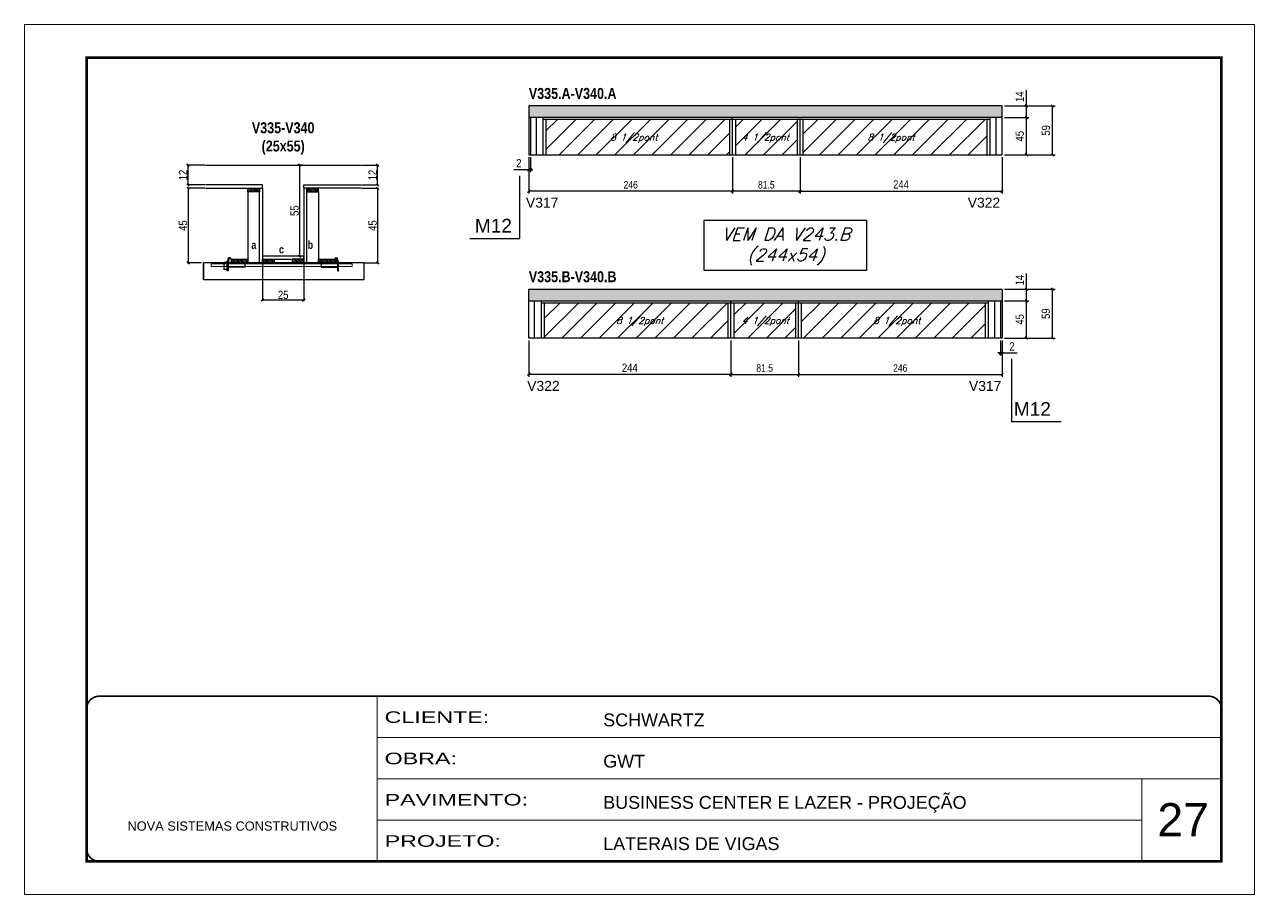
# Model space of a CAD drawing. Extents: x 2603 to 22413, y 1253 to 30260.
# Drawn here: x 16338 to 17823, y 21928 to 22978 of the extents above; entities that cross this region are included whole.
import ezdxf

# ---------------------------------------------------------------- set-up
doc = ezdxf.new("R2010")
doc.units = 0
doc.linetypes.add('CONTINUO', pattern=[0])
doc.linetypes.add('DASHED', pattern=[0.75, 0.5, -0.25])
for name, color, linetype in [('5', 5, 'Continuous'), ('barrote', 251, 'Continuous'), ('COTA', 241, 'Continuous'), ('detalhes', 4, 'Continuous'), ('NOMENCLATURA', 7, 'Continuous'), ('Painéis', 200, 'Continuous'), ('presilha', 1, 'Continuous'), ('SARR_2.2x10', 60, 'Continuous'), ('SARR_2.2x7', 40, 'Continuous'), ('SARR_3.5x7', 81, 'Continuous'), ('texto', 7, 'Continuous')]:
    doc.layers.add(name, color=color, linetype=linetype)
for name, color, linetype, lineweight in [('CARIMBO', 255, 'Continuous', 9), ('CONCRETO', 251, 'Continuous', 25), ('Folhas', 255, 'Continuous', 9), ('Hachura', 251, 'Continuous', 9), ('SARRAFO DE PRESSAO', 251, 'DASHED', 9), ('SCO-___-LAJ', 2, 'Continuous', 0)]:
    doc.layers.add(name, color=color, linetype=linetype, lineweight=lineweight)
doc.styles.add('ARIAL', font='arial.ttf')
doc.styles.add('COTA TECNICA', font='techl___.ttf', dxfattribs={"height": 10})
doc.styles.add('COTA TECNICA 2X', font='techl___.ttf', dxfattribs={"height": 10})
doc.styles.add('COTA TECNICA-50', font='techl___.ttf', dxfattribs={"height": 9})
doc.styles.add('Romans', font='romans.shx')
doc.styles.get("Standard").update_dxf_attribs({"font": 'arial.ttf'})
doc.styles.add('TECNICA', font='techb___.ttf', dxfattribs={"height": 10})
doc.styles.add('Tecnologia', font='')
doc.styles.get('Tecnologia').set_extended_font_data('Forgotten Futurist')
doc.dimstyles.new('COTA PAINEL-50', dxfattribs={"dimtxt": 9, "dimasz": 3, "dimexe": 3, "dimexo": 3, "dimgap": 3, "dimtad": 1, "dimdec": 1, "dimzin": 12, "dimdsep": 46, "dimtxsty": 'COTA TECNICA-50', "dimblk1": 'OBLIQUE', "dimblk2": 'OBLIQUE', "dimsah": 1, "dimcen": 0.9, "dimclrd": 4, "dimclre": 4, "dimclrt": 240, "dimadec": 1, "dimazin": 3, "dimtfac": 1, "dimtdec": 1, "dimtmove": 0, "dimatfit": 3, "dimfxl": 1, "dimtolj": 1, "dimtzin": 12, "dimarcsym": 0})
doc.dimstyles.new('PAINEL', dxfattribs={"dimtxt": 10, "dimasz": 3, "dimexe": 3, "dimexo": 3, "dimgap": 3, "dimtad": 1, "dimdec": 1, "dimzin": 12, "dimdsep": 46, "dimtxsty": 'COTA TECNICA', "dimblk1": 'OBLIQUE', "dimblk2": 'OBLIQUE', "dimsah": 1, "dimcen": 0.9, "dimclrd": 4, "dimclre": 4, "dimclrt": 240, "dimadec": 1, "dimazin": 3, "dimtfac": 1, "dimtdec": 1, "dimtmove": 0, "dimatfit": 3, "dimfxl": 1, "dimtolj": 1, "dimtzin": 12, "dimarcsym": 0})
doc.dimstyles.new('SECAO', dxfattribs={"dimscale": 0.333333, "dimtxt": 5, "dimasz": 9, "dimexe": 3, "dimexo": 3, "dimgap": 3, "dimtad": 1, "dimdec": 1, "dimlfac": 0.5, "dimzin": 12, "dimdsep": 46, "dimtxsty": 'COTA TECNICA 2X', "dimblk1": 'OBLIQUE', "dimblk2": 'OBLIQUE', "dimsah": 1, "dimcen": 0.9, "dimclrd": 4, "dimclre": 4, "dimclrt": 240, "dimadec": 1, "dimazin": 3, "dimtfac": 1, "dimtdec": 1, "dimtmove": 0, "dimatfit": 3, "dimfxl": 1, "dimtolj": 1, "dimtzin": 12, "dimarcsym": 0})

# ---------------------------------------------------------------- blocks, each defined once
blk = doc.blocks.new('9999999999')
at = {"color": 30, "linetype": 'CONTINUO'}
for p, q in [((98564.6, 34230.2), (98564.6, 34429.4)), ((98564.6, 34379.6), (99584, 34379.6)), ((98564.6, 34329.8), (99488, 34329.8)), ((99584, 34329.8), (99488, 34329.8)), ((99488, 34329.8), (99488, 34230.2)), ((98564.6, 34280), (99488, 34280))]:
    blk.add_line(p, q, dxfattribs=at)
at = {"color": 30, "linetype": 'CONTINUO', "const_width": 2}
blk.add_lwpolyline([(99584, 34230.2), (99584, 34414.4, 0.414214), (99569, 34429.4), (98229, 34429.4, 0.414214), (98214, 34414.4), (98214, 34245.2, 0.414214), (98229, 34230.2), (99584, 34230.2)], format="xyb", dxfattribs=at)
at = {"layer": 'Folhas'}
blk.add_lwpolyline([(98139, 34190.2), (99624, 34190.2), (99624, 35240.2), (98139, 35240.2)], close=True, dxfattribs=at)
at = {"layer": 'Folhas', "color": 30, "const_width": 3}
blk.add_lwpolyline([(98214, 34230.2), (99584, 34230.2), (99584, 35200.2), (98214, 35200.2)], close=True, dxfattribs=at)
at = {"color": 7, "linetype": 'Continuous', "ltscale": 5, "style": 'ARIAL'}
for s, height, p in [('SCHWARTZ', 15.48, (98837.7, 34393.1)), ('GWT', 15.48, (98837.7, 34343.3)), ('BUSINESS CENTER E LAZER - PROJEÇÃO', 15.483, (98837.7, 34293.5)), ('NOVA SISTEMAS CONSTRUTIVOS', 11.059, (98263.2, 34267.2)), ('LATERAIS DE VIGAS', 15.483, (98837.7, 34243.7))]:
    blk.add_text(s, height=height, dxfattribs=at).set_placement(p)
at = {"layer": 'Folhas', "color": 7, "style": 'Tecnologia', "width": 1.5}
for s, p in [('CLIENTE:', (98573.7, 34397.2)), ('OBRA:', (98573.7, 34347.3)), ('PAVIMENTO:', (98573.7, 34297.5)), ('PROJETO:', (98573.7, 34247.7))]:
    blk.add_text(s, height=14, dxfattribs=at).set_placement(p)
blk = doc.blocks.new('PRESILHA METÁLICA 1')
at = {"layer": 'presilha'}
for p, q in [((0, 13), (6, 13)), ((0, 13), (0, 0)), ((6, 0), (0, 0)), ((6, 15.5), (7.5, 15.5)), ((6, -2.5), (6, 15.5)), ((6, 13), (6, 0)), ((7.5, 10.6), (7.5, 19.9)), ((7.5, 15.5), (7.5, -2.5)), ((37.5, 4.1), (7.5, 4.1)), ((12, 21), (8.6, 21)), ((9, 11.6), (9, 18.9)), ((12, 19.5), (9.6, 19.5)), ((37.5, 11), (9.6, 11)), ((12, 21), (12, 19.5)), ((37.5, 11), (37.5, 4.1)), ((7.5, -2.5), (6, -2.5))]:
    blk.add_line(p, q, dxfattribs=at)
for centre, radius, start, end in [((8.6, 19.9), 1.14, 90, 180), ((9.6, 18.9), 0.57, 90, 180), ((9.6, 11.6), 0.57, 180, 270)]:
    blk.add_arc(centre, radius, start, end, dxfattribs=at)
blk = doc.blocks.new('PRESILHA METÁLICA 2')
at = {"layer": 'presilha'}
for p, q in [((-5.2, 23.5), (-5.2, 22)), ((-5.2, 23.5), (-1.9, 23.5)), ((-0.8, 14.6), (-0.8, 22.4)), ((-30.8, 13.5), (-30.8, 6.6)), ((-30.8, 13.5), (-2.8, 13.5)), ((-30.8, 6.6), (-0.8, 6.6)), ((-5.2, 22), (-2.8, 22)), ((-2.2, 14.1), (-2.2, 21.4)), ((0.8, 18), (-0.8, 18)), ((-0.8, 18), (-0.8, 0)), ((-0.8, 0), (0.8, 0)), ((0.8, 0), (0.8, 18))]:
    blk.add_line(p, q, dxfattribs=at)
for centre, radius, start, end in [((-1.9, 22.4), 1.14, 0, 90), ((-2.8, 21.4), 0.57, 0, 90), ((-2.8, 14.1), 0.57, 270, 0)]:
    blk.add_arc(centre, radius, start, end, dxfattribs=at)
blk = doc.blocks.new('_Oblique')
at = {"color": 0, "linetype": 'ByBlock', "lineweight": -2}
blk.add_line((-0.5, -0.5), (0.5, 0.5), dxfattribs=at)
blk = doc.blocks.new('*D106')
at = {"layer": 'COTA', "color": 4, "lineweight": -2, "transparency": 16777216}
for p, q in [((16744.8, 22780.1), (16765.2, 22780.1)), ((16764.2, 22780.1), (16764.2, 22690.1)), ((16748.9, 22690.1), (16765.2, 22690.1))]:
    blk.add_line(p, q, dxfattribs=at)
at = {"layer": 'Defpoints', "color": 0, "transparency": 16777216}
for p in [(16743.8, 22780.1), (16747.9, 22690.1), (16764.2, 22690.1)]:
    blk.add_point(p, dxfattribs=at)
at = {"layer": 'COTA', "color": 4, "lineweight": -2, "transparency": 16777216, "xscale": 3, "yscale": 3, "zscale": 3}
for p, rotation in [((16764.2, 22780.1), 90), ((16764.2, 22690.1), 270)]:
    blk.add_blockref('_Oblique', p, dxfattribs=dict(at, rotation=rotation))
at = {"layer": 'COTA', "color": 240, "transparency": 16777216, "insert": (16758.1, 22735.1), "char_height": 10, "attachment_point": 5, "rotation": 90, "style": 'COTA TECNICA 2X'}
blk.add_mtext('\\A1;45', dxfattribs=at)
blk = doc.blocks.new('*D107')
at = {"layer": 'COTA', "color": 4, "lineweight": -2, "transparency": 16777216}
for p, q in [((16744.8, 22808.1), (16765.2, 22808.1)), ((16764.2, 22784.1), (16764.2, 22808.1)), ((16744.8, 22784.1), (16765.2, 22784.1))]:
    blk.add_line(p, q, dxfattribs=at)
at = {"layer": 'Defpoints', "color": 0, "transparency": 16777216}
for p in [(16743.8, 22808.1), (16764.2, 22808.1), (16743.8, 22784.1)]:
    blk.add_point(p, dxfattribs=at)
at = {"layer": 'COTA', "color": 4, "lineweight": -2, "transparency": 16777216, "xscale": 3, "yscale": 3, "zscale": 3}
for p, rotation in [((16764.2, 22808.1), 90), ((16764.2, 22784.1), 270)]:
    blk.add_blockref('_Oblique', p, dxfattribs=dict(at, rotation=rotation))
at = {"layer": 'COTA', "color": 240, "transparency": 16777216, "insert": (16758.1, 22796.1), "char_height": 10, "attachment_point": 5, "rotation": 90, "style": 'COTA TECNICA 2X'}
blk.add_mtext('\\A1;12', dxfattribs=at)
blk = doc.blocks.new('*D108')
at = {"layer": 'COTA', "color": 4, "lineweight": -2, "transparency": 16777216}
for p, q in [((16555.4, 22780.1), (16534.2, 22780.1)), ((16535.2, 22780.1), (16535.2, 22690.1)), ((16551.3, 22690.1), (16534.2, 22690.1))]:
    blk.add_line(p, q, dxfattribs=at)
at = {"layer": 'Defpoints', "color": 0, "transparency": 16777216}
for p in [(16556.4, 22780.1), (16535.2, 22690.1), (16552.3, 22690.1)]:
    blk.add_point(p, dxfattribs=at)
at = {"layer": 'COTA', "color": 4, "lineweight": -2, "transparency": 16777216, "xscale": 3, "yscale": 3, "zscale": 3}
for p, rotation in [((16535.2, 22780.1), 90), ((16535.2, 22690.1), 270)]:
    blk.add_blockref('_Oblique', p, dxfattribs=dict(at, rotation=rotation))
at = {"layer": 'COTA', "color": 240, "transparency": 16777216, "insert": (16529.1, 22735.1), "char_height": 10, "attachment_point": 5, "rotation": 90, "style": 'COTA TECNICA 2X'}
blk.add_mtext('\\A1;45', dxfattribs=at)
blk = doc.blocks.new('*D877')
at = {"layer": 'COTA', "color": 4, "lineweight": -2, "transparency": 16777216}
for p, q in [((16674.1, 22808.1), (16669.1, 22808.1)), ((16670.1, 22698.1), (16670.1, 22808.1)), ((16674.1, 22698.1), (16669.1, 22698.1))]:
    blk.add_line(p, q, dxfattribs=at)
at = {"layer": 'Defpoints', "color": 0, "transparency": 16777216}
for p in [(16670.1, 22808.1), (16675.1, 22808.1), (16675.1, 22698.1)]:
    blk.add_point(p, dxfattribs=at)
at = {"layer": 'COTA', "color": 4, "lineweight": -2, "transparency": 16777216, "xscale": 3, "yscale": 3, "zscale": 3}
for p, rotation in [((16670.1, 22808.1), 90), ((16670.1, 22698.1), 270)]:
    blk.add_blockref('_Oblique', p, dxfattribs=dict(at, rotation=rotation))
at = {"layer": 'COTA', "color": 240, "transparency": 16777216, "insert": (16663.9, 22753.1), "char_height": 10, "attachment_point": 5, "rotation": 90, "style": 'COTA TECNICA 2X'}
blk.add_mtext('\\A1;55', dxfattribs=at)
blk = doc.blocks.new('*D878')
at = {"layer": 'COTA', "color": 4, "lineweight": -2, "transparency": 16777216}
for p, q in [((16555.4, 22808.1), (16534.2, 22808.1)), ((16535.2, 22784.1), (16535.2, 22808.1)), ((16555.4, 22784.1), (16534.2, 22784.1))]:
    blk.add_line(p, q, dxfattribs=at)
at = {"layer": 'Defpoints', "color": 0, "transparency": 16777216}
for p in [(16535.2, 22808.1), (16556.4, 22808.1), (16556.4, 22784.1)]:
    blk.add_point(p, dxfattribs=at)
at = {"layer": 'COTA', "color": 4, "lineweight": -2, "transparency": 16777216, "xscale": 3, "yscale": 3, "zscale": 3}
for p, rotation in [((16535.2, 22808.1), 90), ((16535.2, 22784.1), 270)]:
    blk.add_blockref('_Oblique', p, dxfattribs=dict(at, rotation=rotation))
at = {"layer": 'COTA', "color": 240, "transparency": 16777216, "insert": (16529.2, 22796.1), "char_height": 10, "attachment_point": 5, "rotation": 90, "style": 'COTA TECNICA 2X'}
blk.add_mtext('\\A1;12', dxfattribs=at)
blk = doc.blocks.new('*D879')
at = {"layer": 'COTA', "color": 4, "lineweight": -2, "transparency": 16777216}
for p, q in [((16625.1, 22689.1), (16625.1, 22644.3)), ((16675.1, 22689.1), (16675.1, 22644.3)), ((16625.1, 22645.3), (16675.1, 22645.3))]:
    blk.add_line(p, q, dxfattribs=at)
at = {"layer": 'Defpoints', "color": 0, "transparency": 16777216}
for p in [(16625.1, 22690.1), (16675.1, 22690.1), (16675.1, 22645.3)]:
    blk.add_point(p, dxfattribs=at)
at = {"layer": 'COTA', "color": 4, "lineweight": -2, "transparency": 16777216, "xscale": 3, "yscale": 3, "zscale": 3, "rotation": 180}
blk.add_blockref('_Oblique', (16625.1, 22645.3), dxfattribs=at)
at = {"layer": 'COTA', "color": 4, "lineweight": -2, "transparency": 16777216, "xscale": 3, "yscale": 3, "zscale": 3}
blk.add_blockref('_Oblique', (16675.1, 22645.3), dxfattribs=at)
at = {"layer": 'COTA', "color": 240, "transparency": 16777216, "insert": (16650.1, 22651.4), "char_height": 10, "attachment_point": 5, "style": 'COTA TECNICA 2X'}
blk.add_mtext('\\A1;25', dxfattribs=at)
blk = doc.blocks.new('*D109')
at = {"layer": 'COTA', "color": 4, "linetype": 'ByBlock', "lineweight": -2, "transparency": 16777216}
for p, q in [((17192.7, 22817.5), (17192.7, 22773.7)), ((17274.2, 22817.5), (17274.2, 22773.7)), ((17274.2, 22776.7), (17192.7, 22776.7))]:
    blk.add_line(p, q, dxfattribs=at)
at = {"layer": 'Defpoints', "color": 0, "linetype": 'ByBlock', "transparency": 16777216}
for p in [(17192.7, 22820.5), (17274.2, 22820.5), (17192.7, 22776.7)]:
    blk.add_point(p, dxfattribs=at)
at = {"layer": 'COTA', "color": 4, "linetype": 'ByBlock', "lineweight": -2, "transparency": 16777216, "xscale": 3, "yscale": 3, "zscale": 3, "rotation": 180}
blk.add_blockref('_Oblique', (17192.7, 22776.7), dxfattribs=at)
at = {"layer": 'COTA', "color": 4, "linetype": 'ByBlock', "lineweight": -2, "transparency": 16777216, "xscale": 3, "yscale": 3, "zscale": 3}
blk.add_blockref('_Oblique', (17274.2, 22776.7), dxfattribs=at)
at = {"layer": 'COTA', "color": 240, "linetype": 'ByBlock', "transparency": 16777216, "insert": (17233.5, 22784.3), "char_height": 9, "attachment_point": 5, "style": 'COTA TECNICA-50'}
blk.add_mtext('\\A1;81.5', dxfattribs=at)
blk = doc.blocks.new('*D880')
at = {"layer": 'COTA', "color": 4, "linetype": 'ByBlock', "lineweight": -2, "transparency": 16777216}
for p, q in [((16946.7, 22817.5), (16946.7, 22773.7)), ((17192.7, 22817.5), (17192.7, 22773.7)), ((17192.7, 22776.7), (16946.7, 22776.7))]:
    blk.add_line(p, q, dxfattribs=at)
at = {"layer": 'Defpoints', "color": 0, "linetype": 'ByBlock', "transparency": 16777216}
for p in [(16946.7, 22820.5), (17192.7, 22820.5), (16946.7, 22776.7)]:
    blk.add_point(p, dxfattribs=at)
at = {"layer": 'COTA', "color": 4, "linetype": 'ByBlock', "lineweight": -2, "transparency": 16777216, "xscale": 3, "yscale": 3, "zscale": 3, "rotation": 180}
blk.add_blockref('_Oblique', (16946.7, 22776.7), dxfattribs=at)
at = {"layer": 'COTA', "color": 4, "linetype": 'ByBlock', "lineweight": -2, "transparency": 16777216, "xscale": 3, "yscale": 3, "zscale": 3}
blk.add_blockref('_Oblique', (17192.7, 22776.7), dxfattribs=at)
at = {"layer": 'COTA', "color": 240, "linetype": 'ByBlock', "transparency": 16777216, "insert": (17069.7, 22784.3), "char_height": 9, "attachment_point": 5, "style": 'COTA TECNICA-50'}
blk.add_mtext('\\A1;246', dxfattribs=at)
blk = doc.blocks.new('*D881')
at = {"layer": 'COTA', "color": 4, "linetype": 'ByBlock', "lineweight": -2, "transparency": 16777216}
for p, q in [((17274.2, 22817.5), (17274.2, 22773.7)), ((17518.2, 22817.5), (17518.2, 22773.7)), ((17274.2, 22776.7), (17518.2, 22776.7))]:
    blk.add_line(p, q, dxfattribs=at)
at = {"layer": 'Defpoints', "color": 0, "linetype": 'ByBlock', "transparency": 16777216}
for p in [(17274.2, 22820.5), (17518.2, 22820.5), (17518.2, 22776.7)]:
    blk.add_point(p, dxfattribs=at)
at = {"layer": 'COTA', "color": 4, "linetype": 'ByBlock', "lineweight": -2, "transparency": 16777216, "xscale": 3, "yscale": 3, "zscale": 3, "rotation": 180}
blk.add_blockref('_Oblique', (17274.2, 22776.7), dxfattribs=at)
at = {"layer": 'COTA', "color": 4, "linetype": 'ByBlock', "lineweight": -2, "transparency": 16777216, "xscale": 3, "yscale": 3, "zscale": 3}
blk.add_blockref('_Oblique', (17518.2, 22776.7), dxfattribs=at)
at = {"layer": 'COTA', "color": 240, "linetype": 'ByBlock', "transparency": 16777216, "insert": (17396.2, 22784.8), "char_height": 10, "attachment_point": 5, "style": 'COTA TECNICA'}
blk.add_mtext('\\A1;244', dxfattribs=at)
blk = doc.blocks.new('*D882')
at = {"layer": 'COTA', "color": 4, "linetype": 'ByBlock', "lineweight": -2, "transparency": 16777216}
for p, q in [((17521.2, 22879.5), (17582.2, 22879.5)), ((17579.2, 22820.5), (17579.2, 22879.5)), ((17521.2, 22820.5), (17582.2, 22820.5))]:
    blk.add_line(p, q, dxfattribs=at)
at = {"layer": 'Defpoints', "color": 0, "linetype": 'ByBlock', "transparency": 16777216}
for p in [(17518.2, 22879.5), (17579.2, 22879.5), (17518.2, 22820.5)]:
    blk.add_point(p, dxfattribs=at)
at = {"layer": 'COTA', "color": 4, "linetype": 'ByBlock', "lineweight": -2, "transparency": 16777216, "xscale": 3, "yscale": 3, "zscale": 3}
for p, rotation in [((17579.2, 22879.5), 90), ((17579.2, 22820.5), 270)]:
    blk.add_blockref('_Oblique', p, dxfattribs=dict(at, rotation=rotation))
at = {"layer": 'COTA', "color": 240, "linetype": 'ByBlock', "transparency": 16777216, "insert": (17571.1, 22850), "char_height": 10, "attachment_point": 5, "rotation": 90, "style": 'COTA TECNICA'}
blk.add_mtext('\\A1;59', dxfattribs=at)
blk = doc.blocks.new('*D883')
at = {"layer": 'COTA', "color": 4, "linetype": 'ByBlock', "lineweight": -2, "transparency": 16777216}
for p, q in [((17521.2, 22865.5), (17550.6, 22865.5)), ((17547.6, 22820.5), (17547.6, 22865.5)), ((17521.2, 22820.5), (17550.6, 22820.5))]:
    blk.add_line(p, q, dxfattribs=at)
at = {"layer": 'Defpoints', "color": 0, "linetype": 'ByBlock', "transparency": 16777216}
for p in [(17518.2, 22865.5), (17547.6, 22865.5), (17518.2, 22820.5)]:
    blk.add_point(p, dxfattribs=at)
at = {"layer": 'COTA', "color": 4, "linetype": 'ByBlock', "lineweight": -2, "transparency": 16777216, "xscale": 3, "yscale": 3, "zscale": 3}
for p, rotation in [((17547.6, 22865.5), 90), ((17547.6, 22820.5), 270)]:
    blk.add_blockref('_Oblique', p, dxfattribs=dict(at, rotation=rotation))
at = {"layer": 'COTA', "color": 240, "linetype": 'ByBlock', "transparency": 16777216, "insert": (17539.5, 22843), "char_height": 10, "attachment_point": 5, "rotation": 90, "style": 'COTA TECNICA'}
blk.add_mtext('\\A1;45', dxfattribs=at)
blk = doc.blocks.new('*D884')
at = {"layer": 'COTA', "color": 4, "linetype": 'ByBlock', "lineweight": -2, "transparency": 16777216}
for p, q in [((17547.6, 22879.5), (17547.6, 22898.6)), ((17521.2, 22879.5), (17550.6, 22879.5)), ((17547.6, 22865.5), (17547.6, 22879.5)), ((17521.2, 22865.5), (17550.6, 22865.5))]:
    blk.add_line(p, q, dxfattribs=at)
at = {"layer": 'Defpoints', "color": 0, "linetype": 'ByBlock', "transparency": 16777216}
for p in [(17518.2, 22879.5), (17547.6, 22879.5), (17518.2, 22865.5)]:
    blk.add_point(p, dxfattribs=at)
at = {"layer": 'COTA', "color": 4, "linetype": 'ByBlock', "lineweight": -2, "transparency": 16777216, "xscale": 3, "yscale": 3, "zscale": 3}
for p, rotation in [((17547.6, 22879.5), 90), ((17547.6, 22865.5), 270)]:
    blk.add_blockref('_Oblique', p, dxfattribs=dict(at, rotation=rotation))
at = {"layer": 'COTA', "color": 240, "linetype": 'ByBlock', "transparency": 16777216, "insert": (17539.5, 22890.6), "char_height": 10, "attachment_point": 5, "rotation": 90, "style": 'COTA TECNICA'}
blk.add_mtext('\\A1;14', dxfattribs=at)
blk = doc.blocks.new('*D885')
at = {"layer": 'COTA', "color": 4, "linetype": 'ByBlock', "lineweight": -2, "transparency": 16777216}
for p, q in [((16946.7, 22817.5), (16946.7, 22799.5)), ((16948.7, 22817.5), (16948.7, 22799.5)), ((16946.7, 22802.5), (16928.6, 22802.5)), ((16948.7, 22802.5), (16946.7, 22802.5)), ((16948.7, 22802.5), (16951.7, 22802.5))]:
    blk.add_line(p, q, dxfattribs=at)
at = {"layer": 'Defpoints', "color": 0, "linetype": 'ByBlock', "transparency": 16777216}
for p in [(16946.7, 22820.5), (16948.7, 22820.5), (16946.7, 22802.5)]:
    blk.add_point(p, dxfattribs=at)
at = {"layer": 'COTA', "color": 4, "linetype": 'ByBlock', "lineweight": -2, "transparency": 16777216, "xscale": 3, "yscale": 3, "zscale": 3}
blk.add_blockref('_Oblique', (16946.7, 22802.5), dxfattribs=at)
at = {"layer": 'COTA', "color": 4, "linetype": 'ByBlock', "lineweight": -2, "transparency": 16777216, "xscale": 3, "yscale": 3, "zscale": 3, "rotation": 180}
blk.add_blockref('_Oblique', (16948.7, 22802.5), dxfattribs=at)
at = {"layer": 'COTA', "color": 240, "linetype": 'ByBlock', "transparency": 16777216, "insert": (16934.7, 22810.5), "char_height": 10, "attachment_point": 5, "style": 'COTA TECNICA'}
blk.add_mtext('\\A1;2', dxfattribs=at)
blk = doc.blocks.new('*D110')
at = {"layer": 'COTA', "color": 4, "linetype": 'ByBlock', "lineweight": -2, "transparency": 16777216}
for p, q in [((17190.7, 22596.3), (17190.7, 22552.5)), ((17272.2, 22596.3), (17272.2, 22552.5)), ((17190.7, 22555.5), (17272.2, 22555.5))]:
    blk.add_line(p, q, dxfattribs=at)
at = {"layer": 'Defpoints', "color": 0, "linetype": 'ByBlock', "transparency": 16777216}
for p in [(17190.7, 22599.3), (17272.2, 22599.3), (17272.2, 22555.5)]:
    blk.add_point(p, dxfattribs=at)
at = {"layer": 'COTA', "color": 4, "linetype": 'ByBlock', "lineweight": -2, "transparency": 16777216, "xscale": 3, "yscale": 3, "zscale": 3, "rotation": 180}
blk.add_blockref('_Oblique', (17190.7, 22555.5), dxfattribs=at)
at = {"layer": 'COTA', "color": 4, "linetype": 'ByBlock', "lineweight": -2, "transparency": 16777216, "xscale": 3, "yscale": 3, "zscale": 3}
blk.add_blockref('_Oblique', (17272.2, 22555.5), dxfattribs=at)
at = {"layer": 'COTA', "color": 240, "linetype": 'ByBlock', "transparency": 16777216, "insert": (17231.5, 22563.1), "char_height": 9, "attachment_point": 5, "style": 'COTA TECNICA-50'}
blk.add_mtext('\\A1;81.5', dxfattribs=at)
blk = doc.blocks.new('*D886')
at = {"layer": 'COTA', "color": 4, "linetype": 'ByBlock', "lineweight": -2, "transparency": 16777216}
for p, q in [((17272.2, 22596.3), (17272.2, 22552.5)), ((17518.2, 22596.3), (17518.2, 22552.5)), ((17272.2, 22555.5), (17518.2, 22555.5))]:
    blk.add_line(p, q, dxfattribs=at)
at = {"layer": 'Defpoints', "color": 0, "linetype": 'ByBlock', "transparency": 16777216}
for p in [(17272.2, 22599.3), (17518.2, 22599.3), (17518.2, 22555.5)]:
    blk.add_point(p, dxfattribs=at)
at = {"layer": 'COTA', "color": 4, "linetype": 'ByBlock', "lineweight": -2, "transparency": 16777216, "xscale": 3, "yscale": 3, "zscale": 3, "rotation": 180}
blk.add_blockref('_Oblique', (17272.2, 22555.5), dxfattribs=at)
at = {"layer": 'COTA', "color": 4, "linetype": 'ByBlock', "lineweight": -2, "transparency": 16777216, "xscale": 3, "yscale": 3, "zscale": 3}
blk.add_blockref('_Oblique', (17518.2, 22555.5), dxfattribs=at)
at = {"layer": 'COTA', "color": 240, "linetype": 'ByBlock', "transparency": 16777216, "insert": (17395.2, 22563.1), "char_height": 9, "attachment_point": 5, "style": 'COTA TECNICA-50'}
blk.add_mtext('\\A1;246', dxfattribs=at)
blk = doc.blocks.new('*D869')
at = {"layer": 'COTA', "color": 4, "linetype": 'ByBlock', "lineweight": -2, "transparency": 16777216}
for p, q in [((16946.7, 22596.3), (16946.7, 22552.5)), ((17190.7, 22596.3), (17190.7, 22552.5)), ((17190.7, 22555.5), (16946.7, 22555.5))]:
    blk.add_line(p, q, dxfattribs=at)
at = {"layer": 'Defpoints', "color": 0, "linetype": 'ByBlock', "transparency": 16777216}
for p in [(16946.7, 22599.3), (17190.7, 22599.3), (16946.7, 22555.5)]:
    blk.add_point(p, dxfattribs=at)
at = {"layer": 'COTA', "color": 4, "linetype": 'ByBlock', "lineweight": -2, "transparency": 16777216, "xscale": 3, "yscale": 3, "zscale": 3, "rotation": 180}
blk.add_blockref('_Oblique', (16946.7, 22555.5), dxfattribs=at)
at = {"layer": 'COTA', "color": 4, "linetype": 'ByBlock', "lineweight": -2, "transparency": 16777216, "xscale": 3, "yscale": 3, "zscale": 3}
blk.add_blockref('_Oblique', (17190.7, 22555.5), dxfattribs=at)
at = {"layer": 'COTA', "color": 240, "linetype": 'ByBlock', "transparency": 16777216, "insert": (17068.7, 22563.5), "char_height": 10, "attachment_point": 5, "style": 'COTA TECNICA'}
blk.add_mtext('\\A1;244', dxfattribs=at)
blk = doc.blocks.new('*D870')
at = {"layer": 'COTA', "color": 4, "linetype": 'ByBlock', "lineweight": -2, "transparency": 16777216}
for p, q in [((17516.2, 22596.3), (17516.2, 22578.3)), ((17518.2, 22596.3), (17518.2, 22578.3)), ((17516.2, 22581.3), (17513.2, 22581.3)), ((17516.2, 22581.3), (17518.2, 22581.3)), ((17518.2, 22581.3), (17536.3, 22581.3))]:
    blk.add_line(p, q, dxfattribs=at)
at = {"layer": 'Defpoints', "color": 0, "linetype": 'ByBlock', "transparency": 16777216}
for p in [(17516.2, 22599.3), (17518.2, 22599.3), (17518.2, 22581.3)]:
    blk.add_point(p, dxfattribs=at)
at = {"layer": 'COTA', "color": 4, "linetype": 'ByBlock', "lineweight": -2, "transparency": 16777216, "xscale": 3, "yscale": 3, "zscale": 3}
blk.add_blockref('_Oblique', (17516.2, 22581.3), dxfattribs=at)
at = {"layer": 'COTA', "color": 4, "linetype": 'ByBlock', "lineweight": -2, "transparency": 16777216, "xscale": 3, "yscale": 3, "zscale": 3, "rotation": 180}
blk.add_blockref('_Oblique', (17518.2, 22581.3), dxfattribs=at)
at = {"layer": 'COTA', "color": 240, "linetype": 'ByBlock', "transparency": 16777216, "insert": (17530.3, 22589.3), "char_height": 10, "attachment_point": 5, "style": 'COTA TECNICA'}
blk.add_mtext('\\A1;2', dxfattribs=at)
blk = doc.blocks.new('*D99')
at = {"layer": 'COTA', "color": 4, "linetype": 'ByBlock', "lineweight": -2, "transparency": 16777216}
for p, q in [((17521.2, 22658.3), (17582.2, 22658.3)), ((17579.2, 22599.3), (17579.2, 22658.3)), ((17521.2, 22599.3), (17582.2, 22599.3))]:
    blk.add_line(p, q, dxfattribs=at)
at = {"layer": 'Defpoints', "color": 0, "linetype": 'ByBlock', "transparency": 16777216}
for p in [(17518.2, 22658.3), (17579.2, 22658.3), (17518.2, 22599.3)]:
    blk.add_point(p, dxfattribs=at)
at = {"layer": 'COTA', "color": 4, "linetype": 'ByBlock', "lineweight": -2, "transparency": 16777216, "xscale": 3, "yscale": 3, "zscale": 3}
for p, rotation in [((17579.2, 22658.3), 90), ((17579.2, 22599.3), 270)]:
    blk.add_blockref('_Oblique', p, dxfattribs=dict(at, rotation=rotation))
at = {"layer": 'COTA', "color": 240, "linetype": 'ByBlock', "transparency": 16777216, "insert": (17571.1, 22628.8), "char_height": 10, "attachment_point": 5, "rotation": 90, "style": 'COTA TECNICA'}
blk.add_mtext('\\A1;59', dxfattribs=at)
blk = doc.blocks.new('*D100')
at = {"layer": 'COTA', "color": 4, "linetype": 'ByBlock', "lineweight": -2, "transparency": 16777216}
for p, q in [((17521.2, 22644.3), (17550.6, 22644.3)), ((17547.6, 22599.3), (17547.6, 22644.3)), ((17521.2, 22599.3), (17550.6, 22599.3))]:
    blk.add_line(p, q, dxfattribs=at)
at = {"layer": 'Defpoints', "color": 0, "linetype": 'ByBlock', "transparency": 16777216}
for p in [(17518.2, 22644.3), (17547.6, 22644.3), (17518.2, 22599.3)]:
    blk.add_point(p, dxfattribs=at)
at = {"layer": 'COTA', "color": 4, "linetype": 'ByBlock', "lineweight": -2, "transparency": 16777216, "xscale": 3, "yscale": 3, "zscale": 3}
for p, rotation in [((17547.6, 22644.3), 90), ((17547.6, 22599.3), 270)]:
    blk.add_blockref('_Oblique', p, dxfattribs=dict(at, rotation=rotation))
at = {"layer": 'COTA', "color": 240, "linetype": 'ByBlock', "transparency": 16777216, "insert": (17539.5, 22621.8), "char_height": 10, "attachment_point": 5, "rotation": 90, "style": 'COTA TECNICA'}
blk.add_mtext('\\A1;45', dxfattribs=at)
blk = doc.blocks.new('*D101')
at = {"layer": 'COTA', "color": 4, "linetype": 'ByBlock', "lineweight": -2, "transparency": 16777216}
for p, q in [((17547.6, 22658.3), (17547.6, 22677.4)), ((17521.2, 22658.3), (17550.6, 22658.3)), ((17547.6, 22644.3), (17547.6, 22658.3)), ((17521.2, 22644.3), (17550.6, 22644.3))]:
    blk.add_line(p, q, dxfattribs=at)
at = {"layer": 'Defpoints', "color": 0, "linetype": 'ByBlock', "transparency": 16777216}
for p in [(17518.2, 22658.3), (17547.6, 22658.3), (17518.2, 22644.3)]:
    blk.add_point(p, dxfattribs=at)
at = {"layer": 'COTA', "color": 4, "linetype": 'ByBlock', "lineweight": -2, "transparency": 16777216, "xscale": 3, "yscale": 3, "zscale": 3}
for p, rotation in [((17547.6, 22658.3), 90), ((17547.6, 22644.3), 270)]:
    blk.add_blockref('_Oblique', p, dxfattribs=dict(at, rotation=rotation))
at = {"layer": 'COTA', "color": 240, "linetype": 'ByBlock', "transparency": 16777216, "insert": (17539.5, 22669.3), "char_height": 10, "attachment_point": 5, "rotation": 90, "style": 'COTA TECNICA'}
blk.add_mtext('\\A1;14', dxfattribs=at)

msp = doc.modelspace()

# ---------------------------------------------------------------- hatches: boundary and pattern name
at = {"layer": 'COTA', "linetype": 'ByBlock'}
h = msp.add_hatch(dxfattribs=at)
h.set_pattern_fill('AR-CONC', color=256, scale=0.03)
h.set_pattern_definition([(50, (-114277.3063, -6217.792), (5.46554007, -0.47817257), [0.5715, -6.2865]), (355, (-114277.3063, -6217.792), (-1.05730264, 5.73170536), [0.4572, -5.02921753]), (100.4514447, (-114276.851, -6217.832), (4.40823741, 5.25353256), [0.48570026, -5.34270734]), (46.1842, (-114277.3063, -6216.268), (8.13237123, -1.26126984), [0.85725, -9.42975]), (96.6355576, (-114276.629, -6216.373), (7.122124, 7.42278374), [0.7285507, -8.01406824]), (351.184151, (-114277.306, -6216.268), (7.122124, 7.42278374), [0.685799, -7.54379196]), (21, (-114276.5443, -6216.649), (4.54843174, -3.06795595), [0.5715, -6.2865]), (326, (-114276.5443, -6216.649), (1.85406085, 5.52563898), [0.4572, -5.0292]), (71.451445, (-114276.1653, -6216.9047), (6.40249258, 2.45768307), [0.48570026, -5.34269813]), (37.5, (-114277.3063, -6217.792), (0.092658098, 2.536651166), [0, -4.96824, 0, -5.1054, 0, -5.04825]), (7.5, (-114277.3063, -6217.792), (2.004589875, 3.005417245), [0, -2.91084, 0, -4.85394, 0, -1.92405]), (327.5, (-114279.0056, -6217.792), (4.067717855, -0.17186232), [0, -1.905, 0, -5.9436, 0, -7.8867]), (317.5, (-114279.7676, -6217.792), (4.44387544, 0.76279473), [0, -2.4765, 0, -3.94716, 0, -5.6007])])
h.paths.add_polyline_path([(16946.72, 22879.51), (16946.72, 22865.51), (17518.22, 22865.51), (17518.22, 22879.51)])
h = msp.add_hatch(dxfattribs=at)
h.set_pattern_fill('AR-CONC', color=256, scale=0.03)
h.set_pattern_definition([(50, (-114277.3063, -6439.05), (5.46554007, -0.47817257), [0.5715, -6.2865]), (355, (-114277.3063, -6439.05), (-1.05730264, 5.73170536), [0.4572, -5.02921753]), (100.4514447, (-114276.851, -6439.09), (4.40823741, 5.25353256), [0.48570026, -5.34270734]), (46.1842, (-114277.3063, -6437.526), (8.13237123, -1.26126984), [0.85725, -9.42975]), (96.6355576, (-114276.629, -6437.631), (7.122124, 7.42278374), [0.7285507, -8.01406824]), (351.184151, (-114277.306, -6437.526), (7.122124, 7.42278374), [0.685799, -7.54379196]), (21, (-114276.5443, -6437.907), (4.54843174, -3.06795595), [0.5715, -6.2865]), (326, (-114276.5443, -6437.907), (1.85406085, 5.52563898), [0.4572, -5.0292]), (71.451445, (-114276.1653, -6438.163), (6.40249258, 2.45768307), [0.48570026, -5.34269813]), (37.5, (-114277.3063, -6439.0502), (0.092658098, 2.536651166), [0, -4.96824, 0, -5.1054, 0, -5.04825]), (7.5, (-114277.3063, -6439.0502), (2.004589875, 3.005417245), [0, -2.91084, 0, -4.85394, 0, -1.92405]), (327.5, (-114279.0056, -6439.0502), (4.067717855, -0.17186232), [0, -1.905, 0, -5.9436, 0, -7.8867]), (317.5, (-114279.7676, -6439.0502), (4.44387544, 0.76279473), [0, -2.4765, 0, -3.94716, 0, -5.6007])])
h.paths.add_polyline_path([(16946.72, 22658.25), (16946.72, 22644.25), (17518.22, 22644.25), (17518.22, 22658.25)])
at = {"layer": 'Hachura', "linetype": 'ByBlock'}
h = msp.add_hatch(dxfattribs=at)
h.set_pattern_fill('ANSI31', color=256, scale=5)
h.paths.add_polyline_path([(17189.22, 22820.51), (17189.22, 22863.31), (16967.22, 22863.31), (16967.22, 22820.51)])
h.paths.add_polyline_path([(17196.22, 22863.31), (17196.22, 22820.51), (17270.72, 22820.51), (17270.72, 22863.31)])
h.paths.add_polyline_path([(17277.72, 22820.51), (17499.72, 22820.51), (17499.72, 22863.31), (17277.72, 22863.31)])
h.paths.add_polyline_path([(17497.72, 22599.25), (17497.72, 22642.05), (17275.72, 22642.05), (17275.72, 22599.25)])
h.paths.add_polyline_path([(17194.22, 22642.05), (17194.22, 22599.25), (17268.72, 22599.25), (17268.72, 22642.05)])
h.paths.add_polyline_path([(17187.22, 22599.25), (17187.22, 22642.05), (16965.22, 22642.05), (16965.22, 22599.25)])
at = {"layer": 'SARR_2.2x10'}
h = msp.add_hatch(dxfattribs=at)
h.set_pattern_fill('ANSI31', color=256, scale=0.5, angle=90)
h.set_pattern_definition([(135, (49781.0677, -100822.0663), (-1.122532015, -1.122532015), [])])
h.paths.add_polyline_path([(16587.53, 22694.5), (16587.53, 22690.1), (16607.53, 22690.1), (16607.53, 22694.5)])
h = msp.add_hatch(dxfattribs=at)
h.set_pattern_fill('ANSI31', color=256, scale=0.5, angle=90)
h.set_pattern_definition([(135, (49886.2677, -100822.0663), (-1.122532015, -1.122532015), [])])
h.paths.add_polyline_path([(16692.73, 22694.5), (16692.73, 22690.1), (16712.73, 22690.1), (16712.73, 22694.5)])
at = {"layer": 'SARR_2.2x7'}
h = msp.add_hatch(dxfattribs=at)
h.set_pattern_fill('ANSI31', color=256, scale=0.5, angle=90)
h.set_pattern_definition([(135, (49775.0677, -100736.4663), (-1.122532015, -1.122532015), [])])
h.paths.add_polyline_path([(16621.53, 22780.1), (16621.53, 22775.7), (16607.53, 22775.7), (16607.53, 22780.1)])
h = msp.add_hatch(dxfattribs=at)
h.set_pattern_fill('ANSI31', color=256, scale=0.5, angle=90)
h.set_pattern_definition([(135, (49807.0677, -100736.4663), (-1.122532015, -1.122532015), [])])
h.paths.add_polyline_path([(16678.73, 22780.1), (16678.73, 22775.7), (16692.73, 22775.7), (16692.73, 22780.1)])
h = msp.add_hatch(dxfattribs=at)
h.set_pattern_fill('ANSI31', color=256, scale=0.5, angle=90)
h.set_pattern_definition([(135, (49860.6677, -100822.0663), (-1.122532015, -1.122532015), [])])
h.paths.add_polyline_path([(16639.13, 22690.1), (16639.13, 22694.5), (16625.13, 22694.5), (16625.13, 22690.1)])
h = msp.add_hatch(dxfattribs=at)
h.set_pattern_fill('ANSI31', color=256, scale=0.5, angle=90)
h.set_pattern_definition([(135, (49810.6677, -100822.0663), (-1.122532015, -1.122532015), [])])
h.paths.add_polyline_path([(16661.13, 22690.1), (16661.13, 22694.5), (16675.13, 22694.5), (16675.13, 22690.1)])

# ---------------------------------------------------------------- linework, layer by layer
at = {"layer": 'barrote'}
msp.add_lwpolyline([(16554.07, 22670.1), (16747.99, 22670.1), (16747.99, 22690.1), (16554.07, 22690.1)], close=True, dxfattribs=at)
at = {"layer": 'CONCRETO', "linetype": 'Continuous'}
msp.add_line((16556.43, 22808.1), (16743.83, 22808.1), dxfattribs=at)
at = {"layer": 'COTA', "linetype": 'ByBlock'}
for p, q in [((17518.22, 22879.51), (16946.72, 22879.51)), ((16946.72, 22879.51), (16946.72, 22865.51)), ((17518.22, 22865.51), (17518.22, 22879.51)), ((17503.22, 22865.51), (17503.22, 22820.51)), ((16946.72, 22658.25), (17518.22, 22658.25)), ((16946.72, 22644.25), (16946.72, 22658.25)), ((17518.22, 22658.25), (17518.22, 22644.25)), ((16961.72, 22644.25), (16961.72, 22599.25))]:
    msp.add_line(p, q, dxfattribs=at)
at = {"layer": 'COTA'}
msp.add_lwpolyline([(17158.29, 22741.8), (17354.54, 22741.8), (17354.54, 22681.05), (17158.29, 22681.05)], close=True, dxfattribs=at)
at = {"layer": 'detalhes', "color": 250}
msp.add_line((16554.07, 22670.1), (16554.07, 22690.1), dxfattribs=at)
at = {"layer": 'NOMENCLATURA', "linetype": 'Continuous'}
for p, q in [((16935.32, 22795.3), (16935.32, 22719.55)), ((16875.51, 22719.55), (16935.32, 22719.55)), ((17529.62, 22574.05), (17529.62, 22498.29)), ((17589.44, 22498.29), (17529.62, 22498.29))]:
    msp.add_line(p, q, dxfattribs=at)
at = {"layer": 'Painéis', "linetype": 'Continuous'}
for p, q in [((16946.72, 22865.51), (16946.72, 22820.51)), ((17518.22, 22865.51), (16946.72, 22865.51)), ((16948.72, 22865.51), (16948.72, 22820.51)), ((17192.72, 22820.51), (17192.72, 22865.51)), ((17274.22, 22820.51), (17274.22, 22865.51)), ((17518.22, 22820.51), (17518.22, 22865.51)), ((16946.72, 22820.51), (17518.22, 22820.51)), ((16946.72, 22599.25), (16946.72, 22644.25)), ((16946.72, 22644.25), (17518.22, 22644.25)), ((17190.72, 22599.25), (17190.72, 22644.25)), ((17272.22, 22599.25), (17272.22, 22644.25)), ((17516.22, 22644.25), (17516.22, 22599.25)), ((17518.22, 22644.25), (17518.22, 22599.25)), ((17518.22, 22599.25), (16946.72, 22599.25))]:
    msp.add_line(p, q, dxfattribs=at)
at = {"layer": 'Painéis', "linetype": 'Continuous', "elevation": 0}
for points in [[(16556.43, 22780.1), (16625.13, 22780.1), (16625.13, 22784.1), (16556.43, 22784.1)], [(16743.83, 22780.1), (16675.13, 22780.1), (16675.13, 22784.1), (16743.83, 22784.1)]]:
    msp.add_lwpolyline(points, dxfattribs=at)
at = {"layer": 'Painéis', "linetype": 'Continuous'}
for points in [[(16621.53, 22690.1), (16621.53, 22780.1), (16625.13, 22780.1), (16625.13, 22690.1)], [(16678.73, 22690.1), (16678.73, 22780.1), (16675.13, 22780.1), (16675.13, 22690.1)], [(16675.13, 22698.1), (16625.13, 22698.1), (16625.13, 22694.5), (16675.13, 22694.5)]]:
    msp.add_lwpolyline(points, close=True, dxfattribs=at)
at = {"layer": 'SARR_2.2x10'}
for points in [[(16587.53, 22694.5), (16607.53, 22694.5), (16607.53, 22690.1), (16587.53, 22690.1)], [(16692.73, 22694.5), (16712.73, 22694.5), (16712.73, 22690.1), (16692.73, 22690.1)]]:
    msp.add_lwpolyline(points, close=True, dxfattribs=at)
at = {"layer": 'SARR_2.2x7', "linetype": 'Continuous'}
for p, q in [((16955.72, 22865.51), (16955.72, 22820.51)), ((17192.72, 22863.31), (16963.72, 22863.31)), ((17274.22, 22863.31), (17192.72, 22863.31)), ((17503.22, 22863.31), (17274.22, 22863.31)), ((17511.22, 22820.51), (17511.22, 22865.51)), ((16953.72, 22599.25), (16953.72, 22644.25)), ((16961.72, 22642.05), (17190.72, 22642.05)), ((17190.72, 22642.05), (17272.22, 22642.05)), ((17272.22, 22642.05), (17501.22, 22642.05)), ((17509.22, 22644.25), (17509.22, 22599.25))]:
    msp.add_line(p, q, dxfattribs=at)
at = {"layer": 'SARR_2.2x7', "elevation": 0}
for points in [[(16607.53, 22780.1), (16621.53, 22780.1), (16621.53, 22775.7), (16607.53, 22775.7)], [(16692.73, 22780.1), (16678.73, 22780.1), (16678.73, 22775.7), (16692.73, 22775.7)]]:
    msp.add_lwpolyline(points, close=True, dxfattribs=at)
at = {"layer": 'SARR_2.2x7'}
for points in [[(16625.13, 22694.5), (16639.13, 22694.5), (16639.13, 22690.1), (16625.13, 22690.1)], [(16675.13, 22694.5), (16661.13, 22694.5), (16661.13, 22690.1), (16675.13, 22690.1)]]:
    msp.add_lwpolyline(points, close=True, dxfattribs=at)
at = {"layer": 'SARR_3.5x7'}
for p, q in [((16963.72, 22865.51), (16963.72, 22820.51)), ((16967.22, 22863.31), (16967.22, 22820.51)), ((17189.22, 22863.31), (17189.22, 22820.51)), ((17196.22, 22863.31), (17196.22, 22820.51)), ((17270.72, 22863.31), (17270.72, 22820.51)), ((17277.72, 22863.31), (17277.72, 22820.51)), ((17499.72, 22863.31), (17499.72, 22820.51)), ((16965.22, 22642.05), (16965.22, 22599.25)), ((17187.22, 22642.05), (17187.22, 22599.25)), ((17194.22, 22642.05), (17194.22, 22599.25)), ((17268.72, 22642.05), (17268.72, 22599.25)), ((17275.72, 22642.05), (17275.72, 22599.25)), ((17497.72, 22642.05), (17497.72, 22599.25)), ((17501.22, 22644.25), (17501.22, 22599.25))]:
    msp.add_line(p, q, dxfattribs=at)
for points in [[(16621.53, 22775.7), (16607.53, 22775.7), (16607.53, 22690.1), (16621.53, 22690.1)], [(16678.73, 22775.7), (16692.73, 22775.7), (16692.73, 22690.1), (16678.73, 22690.1)]]:
    msp.add_lwpolyline(points, close=True, dxfattribs=at)
at = {"layer": 'SCO-___-LAJ', "color": 1}
msp.add_lwpolyline([(16563.08, 22688.77), (16733.34, 22688.77), (16733.34, 22685.57), (16563.08, 22685.57)], close=True, dxfattribs=at)

# ---------------------------------------------------------------- block references
at = {"layer": 'presilha', "xscale": 0.6666666666666666, "yscale": 0.6666666666666666, "zscale": 0.6666666666666666}
for name, p in [('PRESILHA METÁLICA 1', (16578.66, 22682.14)), ('PRESILHA METÁLICA 2', (16716.41, 22680.47))]:
    msp.add_blockref(name, p, dxfattribs=at)
at = {"layer": 'SARRAFO DE PRESSAO', "color": 6, "linetype": 'ByBlock'}
msp.add_blockref('9999999999', (-81801.1, -12262.48), dxfattribs=at)

# ---------------------------------------------------------------- texts
at = {"layer": '5', "linetype": 'Continuous'}
for s, rotation, p in [('V317', 0.00004, (16943.29, 22756.83)), ('V322', 0.00004, (17476.75, 22756.83)), ('V322', 359.99996, (16944.77, 22535.57)), ('V317', 359.99996, (17478.22, 22535.57))]:
    msp.add_text(s, height=12, rotation=rotation, dxfattribs=at).set_placement(p)
at = {"layer": 'CARIMBO', "style": 'ARIAL'}
msp.add_text('27', height=40, dxfattribs=at).set_placement((17705.74, 21997.87))
at = {"layer": 'detalhes', "style": 'TECNICA'}
for s, p in [('a', (16611.66, 22707)), ('c', (16645, 22701.57)), ('b', (16679.63, 22706.99))]:
    msp.add_text(s, height=9.6, dxfattribs=at).set_placement(p)
at = {"layer": 'NOMENCLATURA', "style": 'TECNICA'}
for s, p in [('V335.A-V340.A', (16946.72, 22888.03)), ('V335.B-V340.B', (16946.72, 22666.77))]:
    msp.add_text(s, height=13.2, dxfattribs=at).set_placement(p)
at = {"layer": 'NOMENCLATURA', "linetype": 'Continuous'}
for p in [(16881.54, 22726.75), (17532.33, 22505.49)]:
    msp.add_text('M12', height=16.5, dxfattribs=at).set_placement(p)
at = {"layer": 'NOMENCLATURA', "insert": (16650.13, 22859.8), "char_height": 13.2, "attachment_point": 2, "style": 'TECNICA'}
msp.add_mtext_dynamic_manual_height_columns('V335-V340\\P(25x55)', width=300.2766, gutter_width=1, heights=[0], dxfattribs=at)
at = {"layer": 'texto', "color": 2, "attachment_point": 5, "style": 'Romans'}
for s, insert, char_height in [('{\\Q19;\\C256;8 1/2pont}', (17073.72, 22840.51), 8), ('{\\Q19;\\C256;4 1/2pont}', (17232.46, 22840.51), 8), ('{\\Q19;\\C256;8 1/2pont}', (17384.22, 22840.51), 8), ('{\\Q19;\\C256;VEM DA V243.B\\P(244x54)}', (17256.96, 22709.74), 15), ('{\\Q19;\\C256;8 1/2pont}', (17080.72, 22619.25), 8), ('{\\Q19;\\C256;4 1/2pont}', (17232.48, 22619.25), 8), ('{\\Q19;\\C256;8 1/2pont}', (17391.22, 22619.25), 8)]:
    msp.add_mtext(s, dxfattribs=dict(at, insert=insert, char_height=char_height))

# ---------------------------------------------------------------- dimensions: what is measured, and where the dimension line sits
at = {"layer": 'COTA', "linetype": 'ByBlock'}
for base, p1, p2, angle, picture, middle in [((17547.61, 22879.51), (17518.22, 22865.51), (17518.22, 22879.51), 90, '*D884', (17539.54, 22890.57)), ((17579.2, 22879.51), (17518.22, 22820.51), (17518.22, 22879.51), 90, '*D882', (17571.07, 22850.01)), ((17547.61, 22865.51), (17518.22, 22820.51), (17518.22, 22865.51), 90, '*D883', (17539.5, 22843.01)), ((17547.61, 22658.25), (17518.22, 22644.25), (17518.22, 22658.25), 90, '*D101', (17539.54, 22669.31)), ((17579.2, 22658.25), (17518.22, 22599.25), (17518.22, 22658.25), 90, '*D99', (17571.07, 22628.75)), ((17547.61, 22644.25), (17518.22, 22599.25), (17518.22, 22644.25), 90, '*D100', (17539.5, 22621.75)), ((16946.72, 22555.47), (17190.72, 22599.25), (16946.72, 22599.25), 180, '*D869', (17068.72, 22563.55)), ((17518.22, 22581.28), (17516.22, 22599.25), (17518.22, 22599.25), 180, '*D870', (17530.28, 22589.28))]:
    dim = msp.add_linear_dim(base=base, p1=p1, p2=p2, angle=angle, dimstyle='PAINEL', dxfattribs=at)
    dim.commit()
    dim.dimension.update_dxf_attribs({"geometry": picture, "text_midpoint": middle})
at = {"layer": 'COTA'}
for base, p1, p2, picture, middle in [((16535.21, 22808.1), (16556.43, 22784.1), (16556.43, 22808.1), '*D878', (16529.15, 22796.1)), ((16670.06, 22808.1), (16675.13, 22698.1), (16675.13, 22808.1), '*D877', (16663.95, 22753.1)), ((16764.18, 22808.1), (16743.83, 22784.1), (16743.83, 22808.1), '*D107', (16758.12, 22796.1)), ((16535.21, 22690.1, 0), (16556.43, 22780.1), (16552.32, 22690.1, 0), '*D108', (16529.1, 22735.1, 0)), ((16764.18, 22690.1, 0), (16743.83, 22780.1), (16747.94, 22690.1, 0), '*D106', (16758.07, 22735.1, 0))]:
    dim = msp.add_linear_dim(base=base, p1=p1, p2=p2, angle=90, dimstyle='SECAO', dxfattribs=at)
    dim.commit()
    dim.dimension.update_dxf_attribs({"geometry": picture, "text_midpoint": middle})
at = {"layer": 'COTA', "linetype": 'ByBlock'}
for base, p1, p2, picture, middle in [((16946.72, 22802.53), (16948.72, 22820.51), (16946.72, 22820.51), '*D885', (16934.67, 22810.53)), ((17518.22, 22776.73), (17274.22, 22820.51), (17518.22, 22820.51), '*D881', (17396.22, 22784.8))]:
    dim = msp.add_linear_dim(base=base, p1=p1, p2=p2, dimstyle='PAINEL', dxfattribs=at)
    dim.commit()
    dim.dimension.update_dxf_attribs({"geometry": picture, "text_midpoint": middle})
for base, p1, p2, picture, middle in [((16946.72, 22776.73), (17192.72, 22820.51), (16946.72, 22820.51), '*D880', (17069.72, 22784.32)), ((17272.22, 22555.47), (17190.72, 22599.25), (17272.22, 22599.25), '*D110', (17231.47, 22563.09))]:
    dim = msp.add_linear_dim(base=base, p1=p1, p2=p2, angle=180, dimstyle='COTA PAINEL-50', override={"dimarcsym": 1}, dxfattribs=at)
    dim.commit()
    dim.dimension.update_dxf_attribs({"geometry": picture, "text_midpoint": middle})
for base, p1, p2, picture, middle in [((17192.72, 22776.73), (17274.22, 22820.51), (17192.72, 22820.51), '*D109', (17233.47, 22784.35)), ((17518.22, 22555.47), (17272.22, 22599.25), (17518.22, 22599.25), '*D886', (17395.22, 22563.06))]:
    dim = msp.add_linear_dim(base=base, p1=p1, p2=p2, dimstyle='COTA PAINEL-50', override={"dimarcsym": 1}, dxfattribs=at)
    dim.commit()
    dim.dimension.update_dxf_attribs({"geometry": picture, "text_midpoint": middle})
at = {"layer": 'COTA'}
dim = msp.add_linear_dim(base=(16675.13, 22645.28), p1=(16625.13, 22690.1), p2=(16675.13, 22690.1), dimstyle='SECAO', dxfattribs=at)
dim.commit()
dim.dimension.update_dxf_attribs({"geometry": '*D879', "text_midpoint": (16650.13, 22651.39)})

doc.saveas('drawing.dxf')
